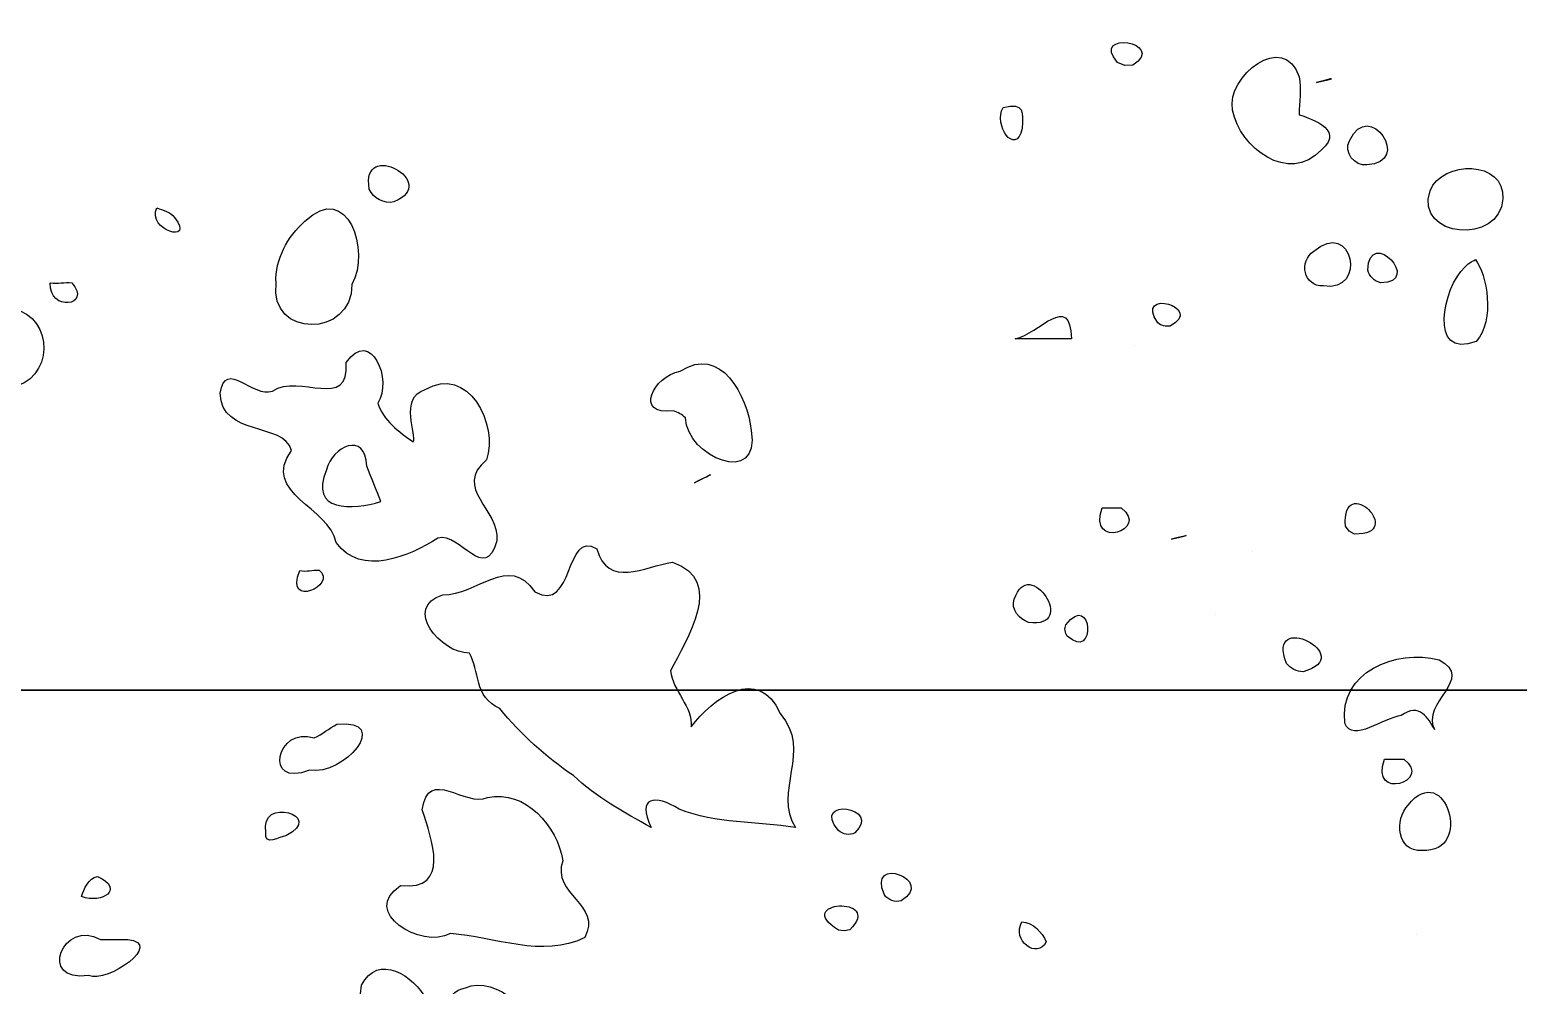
# Model space of a CAD drawing. Header units: centimetres. Extents: x -10.8 to 7.1, y -6.8 to 6.6.
# Drawn here: x -2.854 to -1.438, y -0.808 to 0.101 of the extents above; entities that cross this region are included whole.
import ezdxf

# ---------------------------------------------------------------- set-up
doc = ezdxf.new("R2010")
doc.units = ezdxf.units.CM
doc.header["$MEASUREMENT"] = 0
doc.layers.add('Layer 1', color=7, linetype='Continuous')

msp = doc.modelspace()

# ---------------------------------------------------------------- linework, layer by layer
at = {"layer": 'Layer 1'}
for points, knots in [([(-1.805, 0.06745), (-1.77168, 0.08948), (-1.84619, 0.10126), (-1.81975, 0.07002), (-1.81975, 0.07002), (-1.81975, 0.07002), (-1.81261, 0.06726), (-1.81261, 0.06726), (-1.81261, 0.06726), (-1.81261, 0.06726), (-1.80499, 0.06745), (-1.80499, 0.06745), (-1.80499, 0.06745), (-1.80499, 0.06745), (-1.805, 0.06745), (-1.805, 0.06745)], [0, 0, 0, 0, 0.2, 0.2, 0.2, 0.2, 0.4, 0.4, 0.4, 0.4, 0.6, 0.6, 0.6, 0.6, 1, 1, 1, 1]), ([(-1.64694, 0.05642), (-1.66074, 0.10033), (-1.71653, 0.05717), (-1.71018, 0.02492), (-1.71018, 0.02492), (-1.70325, -0.01125), (-1.65692, -0.04619), (-1.62567, -0.01293), (-1.62567, -0.01293), (-1.60123, 0.0079), (-1.64149, 0.01816), (-1.64697, 0.02046), (-1.64697, 0.02046), (-1.64672, 0.03243), (-1.64444, 0.04453), (-1.64691, 0.05642), (-1.64691, 0.05642), (-1.64691, 0.05642), (-1.64694, 0.05642), (-1.64694, 0.05642)], [0, 0, 0, 0, 0.1666667, 0.1666667, 0.1666667, 0.1666667, 0.3333333, 0.3333333, 0.3333333, 0.3333333, 0.5, 0.5, 0.5, 0.5, 0.6666667, 0.6666667, 0.6666667, 0.6666667, 1, 1, 1, 1]), ([(-1.63027, 0.05111), (-1.61059, 0.05603), (-1.61279, 0.05548), (-1.62923, 0.05137), (-1.62923, 0.05137), (-1.62923, 0.05137), (-1.63027, 0.05111), (-1.63027, 0.05111)], [0, 0, 0, 0, 0.3333333, 0.3333333, 0.3333333, 0.3333333, 1, 1, 1, 1]), ([(-1.92839, 0.02726), (-1.93786, 0.01086), (-1.91699, -0.01986), (-1.91014, 0.00728), (-1.91014, 0.00728), (-1.90992, 0.02321), (-1.90763, 0.03239), (-1.92839, 0.02726)], [0, 0, 0, 0, 0.3333333, 0.3333333, 0.3333333, 0.3333333, 1, 1, 1, 1]), ([(-1.58236, -0.02713), (-1.53848, -0.02596), (-1.58002, 0.0371), (-1.59892, -0.00432), (-1.59892, -0.00432), (-1.60475, -0.01506), (-1.5942, -0.02899), (-1.58236, -0.02713)], [0, 0, 0, 0, 0.3333333, 0.3333333, 0.3333333, 0.3333333, 1, 1, 1, 1]), ([(-2.50786, -0.06243), (-2.46258, -0.04392), (-2.54044, -0.00196), (-2.53127, -0.0503), (-2.53127, -0.0503), (-2.52777, -0.05924), (-2.51718, -0.06468), (-2.50786, -0.06243)], [0, 0, 0, 0, 0.3333333, 0.3333333, 0.3333333, 0.3333333, 1, 1, 1, 1]), ([(-1.52236, -0.05188), (-1.53694, -0.09688), (-1.45582, -0.10382), (-1.45308, -0.05963), (-1.45308, -0.05963), (-1.45082, -0.0224), (-1.51054, -0.02261), (-1.52236, -0.05188)], [0, 0, 0, 0, 0.3333333, 0.3333333, 0.3333333, 0.3333333, 1, 1, 1, 1]), ([(-2.62, -0.13965), (-2.62697, -0.19232), (-2.54742, -0.19222), (-2.54789, -0.14094), (-2.54789, -0.14094), (-2.52999, -0.1095), (-2.55171, -0.0418), (-2.59255, -0.08093), (-2.59255, -0.08093), (-2.60899, -0.09546), (-2.6211, -0.11724), (-2.62, -0.13964), (-2.62, -0.13964), (-2.62, -0.13964), (-2.62, -0.13965), (-2.62, -0.13965)], [0, 0, 0, 0, 0.2, 0.2, 0.2, 0.2, 0.4, 0.4, 0.4, 0.4, 0.6, 0.6, 0.6, 0.6, 1, 1, 1, 1]), ([(-2.73338, -0.06809), (-2.74352, -0.09006), (-2.696, -0.10255), (-2.71662, -0.07749), (-2.71662, -0.07749), (-2.72044, -0.07172), (-2.72749, -0.07054), (-2.73338, -0.06809)], [0, 0, 0, 0, 0.3333333, 0.3333333, 0.3333333, 0.3333333, 1, 1, 1, 1]), ([(-2.87153, -0.12773), (-2.85938, -0.07449), (-2.94768, -0.09417), (-2.91981, -0.13904), (-2.91981, -0.13904), (-2.89804, -0.16935), (-2.90747, -0.22236), (-2.87321, -0.23922), (-2.87321, -0.23922), (-2.83148, -0.23317), (-2.82963, -0.17211), (-2.87072, -0.16412), (-2.87072, -0.16412), (-2.87466, -0.15279), (-2.8701, -0.1398), (-2.87153, -0.12774), (-2.87153, -0.12774), (-2.87153, -0.12774), (-2.87153, -0.12773), (-2.87153, -0.12773)], [0, 0, 0, 0, 0.1666667, 0.1666667, 0.1666667, 0.1666667, 0.3333333, 0.3333333, 0.3333333, 0.3333333, 0.5, 0.5, 0.5, 0.5, 0.6666667, 0.6666667, 0.6666667, 0.6666667, 1, 1, 1, 1]), ([(-1.62385, -0.1424), (-1.58136, -0.14964), (-1.59635, -0.07717), (-1.63275, -0.10952), (-1.63275, -0.10952), (-1.64756, -0.11877), (-1.64251, -0.14326), (-1.62385, -0.1424)], [0, 0, 0, 0, 0.3333333, 0.3333333, 0.3333333, 0.3333333, 1, 1, 1, 1]), ([(-1.56942, -0.13935), (-1.52848, -0.13991), (-1.57971, -0.0846), (-1.58161, -0.12758), (-1.58161, -0.12758), (-1.58017, -0.13339), (-1.57521, -0.13803), (-1.56942, -0.13935)], [0, 0, 0, 0, 0.3333333, 0.3333333, 0.3333333, 0.3333333, 1, 1, 1, 1]), ([(-1.48936, -0.12474), (-1.50966, -0.14284), (-1.52481, -0.2133), (-1.4785, -0.19519), (-1.4785, -0.19519), (-1.45998, -0.17509), (-1.46843, -0.13114), (-1.47907, -0.11742), (-1.47907, -0.11742), (-1.48291, -0.11917), (-1.48663, -0.12145), (-1.48936, -0.12474)], [0, 0, 0, 0, 0.25, 0.25, 0.25, 0.25, 0.5, 0.5, 0.5, 0.5, 1, 1, 1, 1]), ([(-2.83471, -0.13965), (-2.8361, -0.16775), (-2.79447, -0.16145), (-2.81435, -0.13951), (-2.81435, -0.13951), (-2.82116, -0.13853), (-2.82791, -0.14075), (-2.83471, -0.13965)], [0, 0, 0, 0, 0.3333333, 0.3333333, 0.3333333, 0.3333333, 1, 1, 1, 1]), ([(-1.91704, -0.19284), (-1.91704, -0.19284), (-1.86337, -0.19284), (-1.86337, -0.19284), (-1.86337, -0.19284), (-1.86481, -0.14716), (-1.89411, -0.1881), (-1.91704, -0.19284)], [0, 0, 0, 0, 0.3333333, 0.3333333, 0.3333333, 0.3333333, 1, 1, 1, 1]), ([(-1.76966, -0.1806), (-1.73531, -0.16298), (-1.80426, -0.14363), (-1.7814, -0.17768), (-1.7814, -0.17768), (-1.77811, -0.18022), (-1.77375, -0.18131), (-1.76966, -0.1806)], [0, 0, 0, 0, 0.3333333, 0.3333333, 0.3333333, 0.3333333, 1, 1, 1, 1]), ([(-2.52323, -0.25397), (-2.50876, -0.23252), (-2.52973, -0.18134), (-2.55327, -0.21534), (-2.55327, -0.21534), (-2.54964, -0.26152), (-2.59824, -0.22541), (-2.62342, -0.24243), (-2.62342, -0.24243), (-2.64232, -0.2497), (-2.6679, -0.21097), (-2.67309, -0.24452), (-2.67309, -0.24452), (-2.67222, -0.28627), (-2.61228, -0.27188), (-2.6054, -0.2989), (-2.6054, -0.2989), (-2.6343, -0.33974), (-2.5693, -0.35322), (-2.5627, -0.38652), (-2.5627, -0.38652), (-2.53912, -0.4196), (-2.49321, -0.39964), (-2.46599, -0.38239), (-2.46599, -0.38239), (-2.44468, -0.37668), (-2.42129, -0.42625), (-2.40986, -0.38482), (-2.40986, -0.38482), (-2.40719, -0.35492), (-2.45214, -0.33518), (-2.41981, -0.308), (-2.41981, -0.308), (-2.40807, -0.27426), (-2.43794, -0.21683), (-2.47802, -0.24106), (-2.47802, -0.24106), (-2.50365, -0.24898), (-2.48545, -0.28524), (-2.48956, -0.29075), (-2.48956, -0.29075), (-2.50285, -0.2815), (-2.51843, -0.27011), (-2.52324, -0.25396), (-2.52324, -0.25396), (-2.52324, -0.25396), (-2.52323, -0.25397), (-2.52323, -0.25397)], [0, 0, 0, 0, 0.0769231, 0.0769231, 0.0769231, 0.0769231, 0.1538462, 0.1538462, 0.1538462, 0.1538462, 0.2307692, 0.2307692, 0.2307692, 0.2307692, 0.3076923, 0.3076923, 0.3076923, 0.3076923, 0.3846154, 0.3846154, 0.3846154, 0.3846154, 0.4615385, 0.4615385, 0.4615385, 0.4615385, 0.5384615, 0.5384615, 0.5384615, 0.5384615, 0.6153846, 0.6153846, 0.6153846, 0.6153846, 0.6923077, 0.6923077, 0.6923077, 0.6923077, 0.7692308, 0.7692308, 0.7692308, 0.7692308, 0.8461538, 0.8461538, 0.8461538, 0.8461538, 1, 1, 1, 1]), ([(-2.23058, -0.26798), (-2.22951, -0.30497), (-2.15866, -0.33471), (-2.16797, -0.27993), (-2.16797, -0.27993), (-2.17159, -0.24741), (-2.19685, -0.19775), (-2.23554, -0.22366), (-2.23554, -0.22366), (-2.26117, -0.2281), (-2.28012, -0.26612), (-2.2419, -0.26129), (-2.2419, -0.26129), (-2.23771, -0.26267), (-2.23374, -0.26488), (-2.23057, -0.26799), (-2.23057, -0.26799), (-2.23057, -0.26799), (-2.23058, -0.26798), (-2.23058, -0.26798)], [0, 0, 0, 0, 0.1666667, 0.1666667, 0.1666667, 0.1666667, 0.3333333, 0.3333333, 0.3333333, 0.3333333, 0.5, 0.5, 0.5, 0.5, 0.6666667, 0.6666667, 0.6666667, 0.6666667, 1, 1, 1, 1]), ([(-2.52018, -0.34763), (-2.5469, -0.35546), (-2.58948, -0.35789), (-2.57187, -0.31743), (-2.57187, -0.31743), (-2.56705, -0.29493), (-2.53461, -0.28056), (-2.53373, -0.31377), (-2.53373, -0.31377), (-2.52922, -0.32506), (-2.5247, -0.33634), (-2.52019, -0.34763), (-2.52019, -0.34763), (-2.52019, -0.34763), (-2.52018, -0.34763), (-2.52018, -0.34763)], [0, 0, 0, 0, 0.2, 0.2, 0.2, 0.2, 0.4, 0.4, 0.4, 0.4, 0.6, 0.6, 0.6, 0.6, 1, 1, 1, 1]), ([(-1.5941, -0.37852), (-1.5438, -0.37937), (-1.60619, -0.31811), (-1.60284, -0.37101), (-1.60284, -0.37101), (-1.60284, -0.37101), (-1.59925, -0.37569), (-1.59925, -0.37569), (-1.59925, -0.37569), (-1.59925, -0.37569), (-1.5941, -0.37851), (-1.5941, -0.37851), (-1.5941, -0.37851), (-1.5941, -0.37851), (-1.5941, -0.37852), (-1.5941, -0.37852)], [0, 0, 0, 0, 0.2, 0.2, 0.2, 0.2, 0.4, 0.4, 0.4, 0.4, 0.6, 0.6, 0.6, 0.6, 1, 1, 1, 1]), ([(-1.83424, -0.35359), (-1.84894, -0.39391), (-1.78781, -0.37489), (-1.81608, -0.35359), (-1.81608, -0.35359), (-1.82213, -0.35344), (-1.82819, -0.35375), (-1.83424, -0.35359)], [0, 0, 0, 0, 0.3333333, 0.3333333, 0.3333333, 0.3333333, 1, 1, 1, 1]), ([(-2.24494, -0.50867), (-2.2293, -0.47843), (-2.19221, -0.42229), (-2.24293, -0.40531), (-2.24293, -0.40531), (-2.26934, -0.40939), (-2.30466, -0.4305), (-2.31496, -0.39249), (-2.31496, -0.39249), (-2.34572, -0.37378), (-2.3361, -0.4543), (-2.37376, -0.43355), (-2.37376, -0.43355), (-2.39927, -0.39629), (-2.42843, -0.4372), (-2.46142, -0.43628), (-2.46142, -0.43628), (-2.49972, -0.44783), (-2.46343, -0.49247), (-2.43609, -0.49173), (-2.43609, -0.49173), (-2.42615, -0.50864), (-2.43192, -0.53331), (-2.40728, -0.54463), (-2.40728, -0.54463), (-2.38668, -0.5692), (-2.36396, -0.59036), (-2.33714, -0.60835), (-2.33714, -0.60835), (-2.31531, -0.62899), (-2.28909, -0.64324), (-2.26307, -0.65775), (-2.26307, -0.65775), (-2.27731, -0.62799), (-2.25948, -0.62606), (-2.23655, -0.64018), (-2.23655, -0.64018), (-2.20144, -0.65434), (-2.16278, -0.65172), (-2.12592, -0.65775), (-2.12592, -0.65775), (-2.14809, -0.62382), (-2.10942, -0.58472), (-2.14054, -0.54939), (-2.14054, -0.54939), (-2.16088, -0.50217), (-2.20479, -0.53512), (-2.2252, -0.56201), (-2.2252, -0.56201), (-2.22327, -0.54313), (-2.24257, -0.52789), (-2.24495, -0.50866), (-2.24495, -0.50866), (-2.24495, -0.50866), (-2.24494, -0.50867), (-2.24494, -0.50867)], [0, 0, 0, 0, 0.0666667, 0.0666667, 0.0666667, 0.0666667, 0.1333333, 0.1333333, 0.1333333, 0.1333333, 0.2, 0.2, 0.2, 0.2, 0.2666667, 0.2666667, 0.2666667, 0.2666667, 0.3333333, 0.3333333, 0.3333333, 0.3333333, 0.4, 0.4, 0.4, 0.4, 0.4666667, 0.4666667, 0.4666667, 0.4666667, 0.5333333, 0.5333333, 0.5333333, 0.5333333, 0.6, 0.6, 0.6, 0.6, 0.6666667, 0.6666667, 0.6666667, 0.6666667, 0.7333333, 0.7333333, 0.7333333, 0.7333333, 0.8, 0.8, 0.8, 0.8, 0.8666667, 0.8666667, 0.8666667, 0.8666667, 1, 1, 1, 1]), ([(-1.76827, -0.38344), (-1.74859, -0.37852), (-1.75079, -0.37907), (-1.76723, -0.38318), (-1.76723, -0.38318), (-1.76723, -0.38318), (-1.76827, -0.38344), (-1.76827, -0.38344)], [0, 0, 0, 0, 0.3333333, 0.3333333, 0.3333333, 0.3333333, 1, 1, 1, 1]), ([(-1.90442, -0.46252), (-1.85604, -0.46958), (-1.90404, -0.39712), (-1.91778, -0.44057), (-1.91778, -0.44057), (-1.92143, -0.4497), (-1.91282, -0.45988), (-1.90442, -0.46252)], [0, 0, 0, 0, 0.3333333, 0.3333333, 0.3333333, 0.3333333, 1, 1, 1, 1]), ([(-2.59731, -0.41326), (-2.61273, -0.45038), (-2.56076, -0.42722), (-2.57904, -0.41276), (-2.57904, -0.41276), (-2.58513, -0.41266), (-2.59124, -0.41454), (-2.59731, -0.41326)], [0, 0, 0, 0, 0.3333333, 0.3333333, 0.3333333, 0.3333333, 1, 1, 1, 1]), ([(-1.86741, -0.47558), (-1.83954, -0.5011), (-1.84325, -0.43209), (-1.86874, -0.46475), (-1.86874, -0.46475), (-1.87031, -0.46828), (-1.86951, -0.47247), (-1.86741, -0.47558)], [0, 0, 0, 0, 0.3333333, 0.3333333, 0.3333333, 0.3333333, 1, 1, 1, 1]), ([(-1.64315, -0.50951), (-1.58955, -0.49474), (-1.67995, -0.44922), (-1.65878, -0.50173), (-1.65878, -0.50173), (-1.65499, -0.50637), (-1.64919, -0.5094), (-1.64315, -0.50951)], [0, 0, 0, 0, 0.3333333, 0.3333333, 0.3333333, 0.3333333, 1, 1, 1, 1]), ([(-1.51375, -0.49833), (-1.5547, -0.4872), (-1.60931, -0.50995), (-1.60338, -0.55846), (-1.60338, -0.55846), (-1.59544, -0.57746), (-1.56687, -0.55309), (-1.54977, -0.55128), (-1.54977, -0.55128), (-1.53208, -0.53793), (-1.52382, -0.55452), (-1.51808, -0.5645), (-1.51808, -0.5645), (-1.53193, -0.53933), (-1.47865, -0.51606), (-1.51375, -0.49832), (-1.51375, -0.49832), (-1.51375, -0.49832), (-1.51375, -0.49833), (-1.51375, -0.49833)], [0, 0, 0, 0, 0.1666667, 0.1666667, 0.1666667, 0.1666667, 0.3333333, 0.3333333, 0.3333333, 0.3333333, 0.5, 0.5, 0.5, 0.5, 0.6666667, 0.6666667, 0.6666667, 0.6666667, 1, 1, 1, 1]), ([(0.33032, -0.52708), (0.28581, -0.51837), (0.2995, -0.58864), (0.33828, -0.56367), (0.33828, -0.56367), (0.36346, -0.55216), (0.36533, -0.51688), (0.3327, -0.52708), (0.3327, -0.52708), (0.3327, -0.52708), (0.33074, -0.52708), (0.33074, -0.52708), (0.33074, -0.52708), (0.33074, -0.52708), (-10.79542, -0.52708), (-10.79542, -0.52708), (-10.79542, -0.52708), (-10.79542, -0.52708), (0.33032, -0.52708), (0.33032, -0.52708)], [0, 0, 0, 0, 0.1666667, 0.1666667, 0.1666667, 0.1666667, 0.3333333, 0.3333333, 0.3333333, 0.3333333, 0.5, 0.5, 0.5, 0.5, 0.6666667, 0.6666667, 0.6666667, 0.6666667, 1, 1, 1, 1]), ([(-2.58383, -0.57253), (-2.61943, -0.5604), (-2.63263, -0.62115), (-2.58829, -0.60303), (-2.58829, -0.60303), (-2.55574, -0.60938), (-2.50869, -0.5542), (-2.56207, -0.55935), (-2.56207, -0.55935), (-2.56966, -0.56318), (-2.57593, -0.56924), (-2.58383, -0.57253)], [0, 0, 0, 0, 0.25, 0.25, 0.25, 0.25, 0.5, 0.5, 0.5, 0.5, 1, 1, 1, 1]), ([(-1.56552, -0.59268), (-1.58022, -0.633), (-1.51909, -0.61398), (-1.54736, -0.59268), (-1.54736, -0.59268), (-1.55341, -0.59253), (-1.55947, -0.59284), (-1.56552, -0.59268)], [0, 0, 0, 0, 0.3333333, 0.3333333, 0.3333333, 0.3333333, 1, 1, 1, 1]), ([(-1.52984, -0.67945), (-1.4803, -0.68291), (-1.50775, -0.59197), (-1.54319, -0.63636), (-1.54319, -0.63636), (-1.55615, -0.64995), (-1.55425, -0.68129), (-1.52984, -0.67945)], [0, 0, 0, 0, 0.3333333, 0.3333333, 0.3333333, 0.3333333, 1, 1, 1, 1]), ([(-2.48089, -0.64075), (-2.47226, -0.66906), (-2.45307, -0.71772), (-2.50163, -0.71302), (-2.50163, -0.71302), (-2.54042, -0.73808), (-2.48194, -0.7739), (-2.45408, -0.75859), (-2.45408, -0.75859), (-2.41213, -0.76172), (-2.36652, -0.78229), (-2.32643, -0.76242), (-2.32643, -0.76242), (-2.30909, -0.73073), (-2.35883, -0.72158), (-2.34719, -0.68933), (-2.34719, -0.68933), (-2.35268, -0.65621), (-2.38243, -0.62164), (-2.41887, -0.62908), (-2.41887, -0.62908), (-2.4398, -0.63905), (-2.4756, -0.5992), (-2.48088, -0.64075), (-2.48088, -0.64075), (-2.48088, -0.64075), (-2.48089, -0.64075), (-2.48089, -0.64075)], [0, 0, 0, 0, 0.125, 0.125, 0.125, 0.125, 0.25, 0.25, 0.25, 0.25, 0.375, 0.375, 0.375, 0.375, 0.5, 0.5, 0.5, 0.5, 0.625, 0.625, 0.625, 0.625, 0.75, 0.75, 0.75, 0.75, 1, 1, 1, 1]), ([(-2.61056, -0.66548), (-2.57201, -0.64632), (-2.63678, -0.62753), (-2.62956, -0.66239), (-2.62956, -0.66239), (-2.63172, -0.67633), (-2.61634, -0.66621), (-2.61056, -0.66548)], [0, 0, 0, 0, 0.3333333, 0.3333333, 0.3333333, 0.3333333, 1, 1, 1, 1]), ([(-2.06958, -0.66275), (-2.04201, -0.63804), (-2.11198, -0.6282), (-2.08507, -0.66066), (-2.08507, -0.66066), (-2.08086, -0.66404), (-2.07453, -0.66571), (-2.06958, -0.66275)], [0, 0, 0, 0, 0.3333333, 0.3333333, 0.3333333, 0.3333333, 1, 1, 1, 1]), ([(-2.02542, -0.7274), (-1.9916, -0.70779), (-2.05864, -0.68273), (-2.04134, -0.7218), (-2.04134, -0.7218), (-2.03781, -0.72659), (-2.03125, -0.72937), (-2.02542, -0.7274)], [0, 0, 0, 0, 0.3333333, 0.3333333, 0.3333333, 0.3333333, 1, 1, 1, 1]), ([(-2.80508, -0.72346), (-2.78511, -0.73061), (-2.76343, -0.71606), (-2.78996, -0.70424), (-2.78996, -0.70424), (-2.79881, -0.70569), (-2.80234, -0.7162), (-2.80508, -0.72346)], [0, 0, 0, 0, 0.3333333, 0.3333333, 0.3333333, 0.3333333, 1, 1, 1, 1]), ([(-3.16092, -0.82466), (-3.14926, -0.83472), (-3.08639, -0.81333), (-3.12064, -0.83651), (-3.12064, -0.83651), (-3.1429, -0.86534), (-3.18616, -0.852), (-3.20687, -0.88057), (-3.20687, -0.88057), (-3.21807, -0.88888), (-3.22784, -0.91286), (-3.23814, -0.89135), (-3.23814, -0.89135), (-3.25451, -0.8844), (-3.29275, -0.89073), (-3.27523, -0.8624), (-3.27523, -0.8624), (-3.26984, -0.83505), (-3.28961, -0.77013), (-3.3229, -0.80825), (-3.3229, -0.80825), (-3.32192, -0.8287), (-3.29432, -0.84934), (-3.32479, -0.86466), (-3.32479, -0.86466), (-3.34042, -0.88374), (-3.33892, -0.93889), (-3.36927, -0.90984), (-3.36927, -0.90984), (-3.40021, -0.91128), (-3.35526, -0.94221), (-3.38693, -0.95163), (-3.38693, -0.95163), (-3.41124, -0.98821), (-3.33649, -1.02058), (-3.37054, -1.04872), (-3.37054, -1.04872), (-3.37529, -1.07581), (-3.38525, -1.10335), (-3.38253, -1.1311), (-3.38253, -1.1311), (-3.38544, -1.16712), (-3.34418, -1.16975), (-3.34292, -1.20062), (-3.34292, -1.20062), (-3.36732, -1.21699), (-3.39507, -1.25091), (-3.35425, -1.26989), (-3.35425, -1.26989), (-3.31699, -1.29083), (-3.27353, -1.30193), (-3.23149, -1.2939), (-3.23149, -1.2939), (-3.19742, -1.30185), (-3.17045, -1.27559), (-3.14165, -1.27109), (-3.14165, -1.27109), (-3.15072, -1.3019), (-3.13691, -1.33473), (-3.10039, -1.33829), (-3.10039, -1.33829), (-3.07129, -1.3391), (-3.06729, -1.39258), (-3.10033, -1.36339), (-3.10033, -1.36339), (-3.1489, -1.3507), (-3.1684, -1.42921), (-3.12358, -1.4464), (-3.12358, -1.4464), (-3.09577, -1.45799), (-3.05118, -1.48123), (-3.02753, -1.4532), (-3.02753, -1.4532), (-3.00965, -1.42762), (-3.05816, -1.38202), (-3.05152, -1.3782), (-3.05152, -1.3782), (-3.02243, -1.39143), (-2.98919, -1.41896), (-2.95687, -1.39946), (-2.95687, -1.39946), (-2.93505, -1.36572), (-2.9866, -1.35305), (-3.00233, -1.33288), (-3.00233, -1.33288), (-3.00972, -1.29268), (-2.97162, -1.34977), (-2.95202, -1.35114), (-2.95202, -1.35114), (-2.92618, -1.37522), (-2.89125, -1.34472), (-2.86804, -1.35848), (-2.86804, -1.35848), (-2.86717, -1.39253), (-2.85253, -1.43028), (-2.82285, -1.44964), (-2.82285, -1.44964), (-2.78173, -1.47166), (-2.77121, -1.42375), (-2.76703, -1.39535), (-2.76703, -1.39535), (-2.73588, -1.40631), (-2.7287, -1.46461), (-2.68961, -1.45649), (-2.68961, -1.45649), (-2.6791, -1.43078), (-2.67053, -1.36811), (-2.6247, -1.39978), (-2.6247, -1.39978), (-2.59354, -1.40897), (-2.57756, -1.37025), (-2.59933, -1.35416), (-2.59933, -1.35416), (-2.5945, -1.30534), (-2.66157, -1.34405), (-2.68868, -1.33033), (-2.68868, -1.33033), (-2.71588, -1.33476), (-2.76321, -1.29252), (-2.71885, -1.28212), (-2.71885, -1.28212), (-2.69135, -1.28381), (-2.66503, -1.27337), (-2.63788, -1.27628), (-2.63788, -1.27628), (-2.60802, -1.28347), (-2.58247, -1.26062), (-2.57233, -1.23428), (-2.57233, -1.23428), (-2.56343, -1.21234), (-2.50901, -1.24594), (-2.53218, -1.21089), (-2.53218, -1.21089), (-2.53647, -1.16644), (-2.6019, -1.16058), (-2.6001, -1.21057), (-2.6001, -1.21057), (-2.60655, -1.2312), (-2.64011, -1.22248), (-2.62799, -1.20123), (-2.62799, -1.20123), (-2.65297, -1.21148), (-2.67811, -1.22328), (-2.70589, -1.21952), (-2.70589, -1.21952), (-2.72896, -1.2132), (-2.71354, -1.17197), (-2.71243, -1.15184), (-2.71243, -1.15184), (-2.70557, -1.11984), (-2.71663, -1.07984), (-2.73081, -1.05255), (-2.73081, -1.05255), (-2.76332, -1.04882), (-2.74797, -1.02892), (-2.72475, -1.025), (-2.72475, -1.025), (-2.68307, -1.00327), (-2.73942, -0.96979), (-2.76597, -0.98215), (-2.76597, -0.98215), (-2.81315, -0.9942), (-2.77899, -0.92498), (-2.81475, -0.90739), (-2.81475, -0.90739), (-2.8576, -0.90011), (-2.80192, -0.83722), (-2.85011, -0.8235), (-2.85011, -0.8235), (-2.88461, -0.81588), (-2.93219, -0.79636), (-2.96095, -0.82299), (-2.96095, -0.82299), (-2.96976, -0.86269), (-2.99347, -0.80135), (-3.01545, -0.79806), (-3.01545, -0.79806), (-3.03835, -0.78314), (-3.06344, -0.77158), (-3.08485, -0.75441), (-3.08485, -0.75441), (-3.11508, -0.75375), (-3.15091, -0.72195), (-3.16305, -0.76724), (-3.16305, -0.76724), (-3.16846, -0.7847), (-3.17281, -0.8093), (-3.16091, -0.82466), (-3.16091, -0.82466), (-3.16091, -0.82466), (-3.16092, -0.82466), (-3.16092, -0.82466)], [0, 0, 0, 0, 0.0204082, 0.0204082, 0.0204082, 0.0204082, 0.0408163, 0.0408163, 0.0408163, 0.0408163, 0.0612245, 0.0612245, 0.0612245, 0.0612245, 0.0816327, 0.0816327, 0.0816327, 0.0816327, 0.1020408, 0.1020408, 0.1020408, 0.1020408, 0.122449, 0.122449, 0.122449, 0.122449, 0.1428571, 0.1428571, 0.1428571, 0.1428571, 0.1632653, 0.1632653, 0.1632653, 0.1632653, 0.1836735, 0.1836735, 0.1836735, 0.1836735, 0.2040816, 0.2040816, 0.2040816, 0.2040816, 0.2244898, 0.2244898, 0.2244898, 0.2244898, 0.244898, 0.244898, 0.244898, 0.244898, 0.2653061, 0.2653061, 0.2653061, 0.2653061, 0.2857143, 0.2857143, 0.2857143, 0.2857143, 0.3061224, 0.3061224, 0.3061224, 0.3061224, 0.3265306, 0.3265306, 0.3265306, 0.3265306, 0.3469388, 0.3469388, 0.3469388, 0.3469388, 0.3673469, 0.3673469, 0.3673469, 0.3673469, 0.3877551, 0.3877551, 0.3877551, 0.3877551, 0.4081633, 0.4081633, 0.4081633, 0.4081633, 0.4285714, 0.4285714, 0.4285714, 0.4285714, 0.4489796, 0.4489796, 0.4489796, 0.4489796, 0.4693878, 0.4693878, 0.4693878, 0.4693878, 0.4897959, 0.4897959, 0.4897959, 0.4897959, 0.5102041, 0.5102041, 0.5102041, 0.5102041, 0.5306122, 0.5306122, 0.5306122, 0.5306122, 0.5510204, 0.5510204, 0.5510204, 0.5510204, 0.5714286, 0.5714286, 0.5714286, 0.5714286, 0.5918367, 0.5918367, 0.5918367, 0.5918367, 0.6122449, 0.6122449, 0.6122449, 0.6122449, 0.6326531, 0.6326531, 0.6326531, 0.6326531, 0.6530612, 0.6530612, 0.6530612, 0.6530612, 0.6734694, 0.6734694, 0.6734694, 0.6734694, 0.6938776, 0.6938776, 0.6938776, 0.6938776, 0.7142857, 0.7142857, 0.7142857, 0.7142857, 0.7346939, 0.7346939, 0.7346939, 0.7346939, 0.755102, 0.755102, 0.755102, 0.755102, 0.7755102, 0.7755102, 0.7755102, 0.7755102, 0.7959184, 0.7959184, 0.7959184, 0.7959184, 0.8163265, 0.8163265, 0.8163265, 0.8163265, 0.8367347, 0.8367347, 0.8367347, 0.8367347, 0.8571429, 0.8571429, 0.8571429, 0.8571429, 0.877551, 0.877551, 0.877551, 0.877551, 0.8979592, 0.8979592, 0.8979592, 0.8979592, 0.9183673, 0.9183673, 0.9183673, 0.9183673, 0.9387755, 0.9387755, 0.9387755, 0.9387755, 0.9591837, 0.9591837, 0.9591837, 0.9591837, 1, 1, 1, 1]), ([(-2.0743, -0.75519), (-2.04099, -0.722), (-2.1303, -0.7274), (-2.08504, -0.75543), (-2.08504, -0.75543), (-2.08504, -0.75543), (-2.07964, -0.75609), (-2.07964, -0.75609), (-2.07964, -0.75609), (-2.07964, -0.75609), (-2.0743, -0.75518), (-2.0743, -0.75518), (-2.0743, -0.75518), (-2.0743, -0.75518), (-2.0743, -0.75519), (-2.0743, -0.75519)], [0, 0, 0, 0, 0.2, 0.2, 0.2, 0.2, 0.4, 0.4, 0.4, 0.4, 0.6, 0.6, 0.6, 0.6, 1, 1, 1, 1]), ([(-2.78708, -0.76419), (-2.82265, -0.74389), (-2.84719, -0.80573), (-2.79851, -0.79856), (-2.79851, -0.79856), (-2.77964, -0.80604), (-2.72596, -0.76764), (-2.76101, -0.76419), (-2.76101, -0.76419), (-2.76101, -0.76419), (-2.78708, -0.76419), (-2.78708, -0.76419)], [0, 0, 0, 0, 0.25, 0.25, 0.25, 0.25, 0.5, 0.5, 0.5, 0.5, 1, 1, 1, 1]), ([(-1.9105, -0.74731), (-1.92057, -0.76531), (-1.8961, -0.78374), (-1.88734, -0.76636), (-1.88734, -0.76636), (-1.89125, -0.75713), (-1.90014, -0.74832), (-1.9105, -0.74731)], [0, 0, 0, 0, 0.3333333, 0.3333333, 0.3333333, 0.3333333, 1, 1, 1, 1]), ([(-2.53857, -0.80784), (-2.54732, -0.85171), (-2.5056, -0.89126), (-2.46531, -0.89854), (-2.46531, -0.89854), (-2.44245, -0.88794), (-2.42738, -0.90158), (-2.40918, -0.90771), (-2.40918, -0.90771), (-2.38415, -0.89579), (-2.44363, -0.85368), (-2.40117, -0.85855), (-2.40117, -0.85855), (-2.36176, -0.83754), (-2.41186, -0.79694), (-2.43978, -0.81035), (-2.43978, -0.81035), (-2.45917, -0.81164), (-2.47317, -0.85546), (-2.47746, -0.82108), (-2.47746, -0.82108), (-2.48782, -0.79908), (-2.52384, -0.77645), (-2.53857, -0.80783), (-2.53857, -0.80783), (-2.53857, -0.80783), (-2.53857, -0.80784), (-2.53857, -0.80784)], [0, 0, 0, 0, 0.125, 0.125, 0.125, 0.125, 0.25, 0.25, 0.25, 0.25, 0.375, 0.375, 0.375, 0.375, 0.5, 0.5, 0.5, 0.5, 0.625, 0.625, 0.625, 0.625, 0.75, 0.75, 0.75, 0.75, 1, 1, 1, 1])]:
    msp.add_open_spline(points, degree=3, knots=knots, dxfattribs=at)
for points in [[(-1.80378, -0.19881), (-1.80378, -0.19881), (-1.80378, -0.19881), (-1.80378, -0.19881)], [(-2.22204, -0.32974), (-2.20111, -0.31928), (-2.20202, -0.31973), (-2.22204, -0.32974)], [(-1.69074, -0.39537), (-1.69074, -0.39537), (-1.69074, -0.39537), (-1.69074, -0.39537)], [(-1.72679, -0.455), (-1.72679, -0.455), (-1.72679, -0.455), (-1.72679, -0.455)], [(-1.5349, -0.75924), (-1.5349, -0.75924), (-1.5349, -0.75924), (-1.5349, -0.75924)]]:
    msp.add_open_spline(points, degree=3, dxfattribs=at)

doc.saveas('drawing.dxf')
